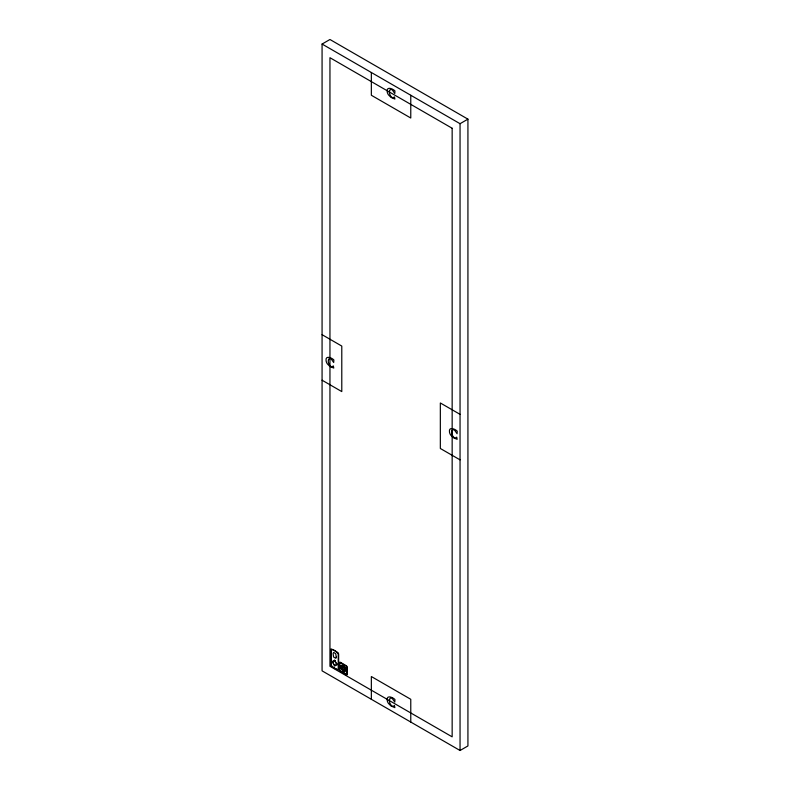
<?xml version="1.0" encoding="UTF-8"?>
<svg xmlns="http://www.w3.org/2000/svg" width="790" height="790" viewBox="0 0 790 790"><rect width="100%" height="100%" fill="white"/><g stroke="black" fill="none" stroke-linecap="round" stroke-linejoin="round"><path stroke-width="1.19" d="M344.292 666.928L343.186 667.264L342.653 665.782L344.361 666.77M340.994 665.94L341.023 667.323M344.371 668.36L344.401 666.503L345.615 668.231M344.559 667.096L344.44 668.478L343.946 668.063L344.914 669.426L346 669.426L345.546 668.231M341.201 665.851L341.853 665.861L341.586 665.229L342.574 666.562L342.435 667.876L342.287 667.234L341.152 667.204M341.053 666L341.754 665.545L342.505 666.562M341.922 669.584L342.554 668.903M342.554 670.809L343.541 671.707M343.462 669.831L344.549 671.638M342.712 670.769L342.564 669.703L343.413 670.019M322.073 44.052L329.953 39.5L467.927 119.152L467.927 745.948L460.047 750.5L322.073 670.848L322.073 44.052L460.047 123.704L467.927 119.152M333.034 661.151L332.126 661.674L333.034 663.245M333.785 660.717L334.684 660.193L335.592 661.763M332.254 661.744L333.094 661.26M333.844 660.825L334.684 660.341L335.533 661.803M333.341 661.556L332.639 661.971L333.341 663.185M333.982 661.19L334.684 660.786L335.325 662.04M332.768 662.04L333.41 661.674M334.051 661.299L334.684 660.934M335.325 665.002L334.684 665.516L334.051 664.262M336.036 664.745L336.738 664.331L336.036 663.116M335.533 665.476L334.684 666.108L333.844 664.499M336.343 665.15L337.251 664.627L336.343 663.057M345.112 671.678L345.477 670.216L344.272 669.407L344.44 671.253M341.29 667.55L340.974 668.291L341.942 669.703L342.653 668.942L341.586 667.471L341.033 668.291M343.522 671.619L344.578 671.589M343.146 667.352L344.331 667.382L344.292 666.74M342.741 665.871L343.591 665.891M322.073 334.684L341.784 346.069L341.784 391.583L322.073 380.207M460.047 414.345L440.336 402.969L440.336 448.483L460.047 459.859M336.283 663.096L337.123 664.558M460.047 123.704L460.047 750.5M410.77 95.264L410.77 118.016L371.349 95.264L371.349 72.502M410.77 722.05L410.77 699.288L371.349 676.536L371.349 699.288M331.148 649.864L331.138 664.874C331.751 667.046 337.31 670.888 338.238 668.972L338.238 654.061C337.577 651.809 332.402 648.59 331.148 649.864M339.819 663.067L339.996 670.513L346.721 674.384L346.662 666.523L340.451 662.79L339.819 663.067M328.462 359.914C327.238 362.432 331.099 369.286 333.35 365.898L333.775 368.081L329.825 366.402L327.307 363.815A4.73 2.735 60 0 1 326.092 360.842C325.075 355.026 331.622 357.643 333.854 359.924L333.696 362.511L330.99 358.621L329.114 358.551L328.462 359.914M389.569 90.89C388.344 93.418 392.196 100.271 394.457 96.884L394.882 99.066L390.932 97.387L388.413 94.8A4.73 2.735 60 0 1 387.199 91.818C386.182 86.011 392.729 88.628 394.951 90.909L394.793 93.497L392.097 89.606L390.211 89.537L389.569 90.89M389.569 699.476C388.344 701.994 392.196 708.847 394.457 705.47L394.882 707.643L390.932 705.964L388.413 703.376A4.73 2.735 60 0 1 387.199 700.404C386.182 694.598 392.729 697.205 394.951 699.496L394.793 702.073L392.097 698.192L390.211 698.123L389.569 699.476M451.85 431.143C450.626 433.661 454.477 440.514 456.738 437.137L457.163 439.319L453.213 437.63L450.695 435.043A4.73 2.735 60 0 1 449.48 432.071C448.463 426.264 455.01 428.871 457.232 431.162L457.074 433.74L454.378 429.859L452.492 429.79L451.85 431.143M336.254 657.122L335.859 658.327L333.578 657.013L333.094 653.597L333.627 652.431L335.73 653.656L336.254 657.122M452.156 128.256L329.953 57.709L329.953 666.296L452.156 736.843L452.156 128.256M337.597 652.491L331.78 649.133A1.462 0.839 60 0 0 330.743 649.736L330.743 664.647A1.462 0.839 60 0 0 331.78 666.434L337.597 669.792A1.462 0.839 60 0 0 338.634 669.199L338.634 654.288A1.462 0.839 60 0 0 337.597 652.491M346.267 665.694L340.451 662.336A1.462 0.839 60 0 0 339.414 662.929L339.414 669.653A1.462 0.839 60 0 0 340.451 671.441L346.267 674.798A1.462 0.839 60 0 0 347.304 674.206L347.304 667.481A1.462 0.839 60 0 0 346.267 665.694"/></g></svg>
